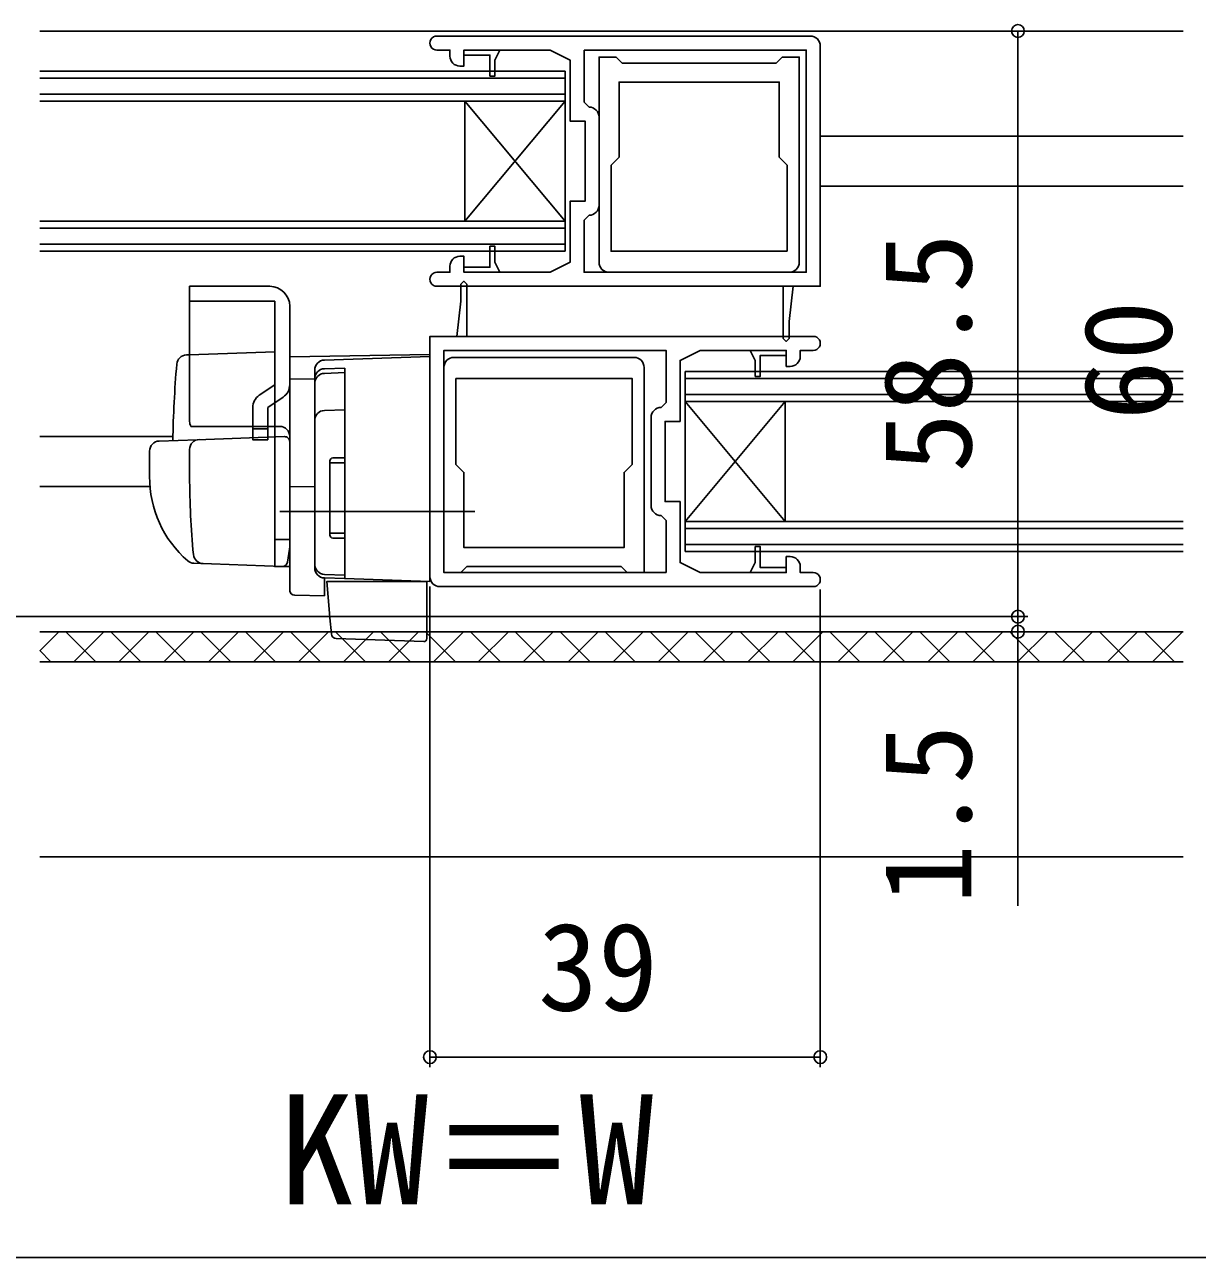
# Model space of a CAD drawing. Units: millimetres, scale not verified. Extents: x -525 to 525, y -782 to 777.
# Drawn here: x 47.8 to 164.9, y -605 to -481.9 of the extents above; entities that cross this region are included whole.
import ezdxf
from ezdxf.enums import TextEntityAlignment as Align

# ---------------------------------------------------------------- set-up
doc = ezdxf.new("R2010")
doc.units = ezdxf.units.MM
doc.header["$LTSCALE"] = 4
for name, color, linetype in [('0-2_YKK_11', 7, 'Continuous'), ('0-3_YKK_12', 2, 'Continuous'), ('0-4_YKK_13', 4, 'Continuous'), ('0-6_YKK_D', 6, 'Continuous'), ('0-8_YSS_K', 3, 'Continuous')]:
    doc.layers.add(name, color=color, linetype=linetype)
doc.styles.add('ＭＳ ゴシック', font='')
doc.styles.get('ＭＳ ゴシック').set_extended_font_data('MS Gothic')

msp = doc.modelspace()

# ---------------------------------------------------------------- linework, layer by layer
at = {"layer": '0-2_YKK_11'}
for p, q in [((126.264, -483), (88.964, -483)), ((105.164, -499.9), (105.164, -491.1)), ((106.164, -506.6), (124.164, -506.6)), ((123.564, -508), (124.564, -508)), ((91.964, -512.999), (90.964, -512.999)), ((108.664, -515.099), (90.664, -515.099)), ((110.364, -521.099), (110.364, -529.899)), ((89.264, -537.999), (126.564, -537.999))]:
    msp.add_line(p, q, dxfattribs=at)
for points in [[(88.964, -508), (123.564, -508), (123.564, -513.2), (123.864, -513.5), (124.164, -513.2), (124.164, -511.5), (124.564, -508), (127.264, -508), (127.264, -484)], [(88.964, -484.4), (90.264, -484.4), (90.264, -485)], [(91.264, -486), (91.664, -486), (91.664, -484.9), (94.264, -484.9), (94.264, -487), (94.764, -487), (94.764, -485.4), (95.264, -484.4), (100.264, -484.4), (102.264, -485.4), (102.264, -491.5), (103.764, -491.5), (103.764, -499.5), (102.264, -499.5), (102.264, -505.6), (100.264, -506.6), (95.264, -506.6), (94.764, -505.6), (94.764, -504), (94.264, -504), (94.264, -506.1), (91.664, -506.1), (91.664, -505), (91.264, -505)], [(95.264, -484.4), (91.664, -484.4), (91.664, -484.9)], [(103.664, -484.4), (125.864, -484.4), (125.864, -506.6), (103.664, -506.6), (103.664, -501.4), (104.164, -500.9)], [(104.164, -490.1), (103.664, -489.6), (103.664, -484.4)], [(125.164, -505.6), (125.164, -485.1), (123.464, -485.1), (123.164, -485.4), (122.864, -485.7), (107.464, -485.7), (107.164, -485.4), (106.864, -485.1), (105.164, -485.1), (105.164, -505.6)], [(90.264, -506), (90.264, -506.6), (88.964, -506.6)], [(95.264, -506.6), (91.664, -506.6), (91.664, -506.1)], [(126.564, -512.999), (91.964, -512.999), (91.964, -507.799), (91.664, -507.499), (91.364, -507.799), (91.364, -509.499), (90.964, -512.999), (88.264, -512.999), (88.264, -536.999)], [(111.864, -536.599), (89.664, -536.599), (89.664, -514.399), (111.864, -514.399), (111.864, -519.599), (111.364, -520.099)], [(124.264, -534.999), (123.864, -534.999), (123.864, -536.099), (121.264, -536.099), (121.264, -533.999), (120.764, -533.999), (120.764, -535.599), (120.264, -536.599), (115.264, -536.599), (113.264, -535.599), (113.264, -529.499), (111.764, -529.499), (111.764, -521.499), (113.264, -521.499), (113.264, -515.399), (115.264, -514.399), (120.264, -514.399), (120.764, -515.399), (120.764, -516.999), (121.264, -516.999), (121.264, -514.899), (123.864, -514.899), (123.864, -515.999), (124.264, -515.999)], [(120.264, -514.399), (123.864, -514.399), (123.864, -514.899)], [(125.264, -514.999), (125.264, -514.399), (126.564, -514.399)], [(89.664, -516.099), (89.664, -536.599), (91.364, -536.599), (91.664, -536.299), (91.964, -535.999), (107.364, -535.999), (107.664, -536.299), (107.964, -536.599), (109.664, -536.599), (109.664, -516.099)], [(111.364, -530.899), (111.864, -531.399), (111.864, -536.599)], [(120.264, -536.599), (123.864, -536.599), (123.864, -536.099)], [(126.564, -536.599), (125.264, -536.599), (125.264, -535.999)]]:
    msp.add_lwpolyline(points, dxfattribs=at)
for points in [[(123.964, -504.5), (106.364, -504.5), (106.364, -495.9), (107.164, -495.1), (107.164, -487.6), (123.164, -487.6), (123.164, -495.1), (123.964, -495.9)], [(90.864, -517.199), (108.464, -517.199), (108.464, -525.799), (107.664, -526.599), (107.664, -534.099), (91.664, -534.099), (91.664, -526.599), (90.864, -525.799)]]:
    msp.add_lwpolyline(points, close=True, dxfattribs=at)
for centre, radius, start, end in [((88.964, -483.7), 0.7, 89.99999, 270.00001), ((126.264, -484), 1, 0.00001, 89.99999), ((91.264, -485), 1, 180.00001, 269.99999), ((104.164, -491.1), 1, 0.00001, 89.99999), ((104.164, -499.9), 1, 270.00001, 359.99999), ((91.264, -506), 1, 90.00001, 179.99999), ((106.164, -505.6), 1, 180.00001, 269.99999), ((124.164, -505.6), 1, 270.00001, 359.99999), ((88.964, -507.3), 0.7, 89.99999, 270.00001), ((126.564, -513.699), 0.7, 269.99999, 90.00001), ((90.664, -516.099), 1, 90.00001, 179.99999), ((108.664, -516.099), 1, 0.00001, 89.99999), ((124.264, -514.999), 1, 270.00001, 359.99999), ((111.364, -521.099), 1, 90.00001, 179.99999), ((111.364, -529.899), 1, 180.00001, 269.99999), ((124.264, -535.999), 1, 0.00001, 89.99999), ((126.564, -537.299), 0.7, 269.99999, 90.00001), ((89.264, -536.999), 1, 180.00001, 269.99999)]:
    msp.add_arc(centre, radius, start, end, dxfattribs=at)
at = {"layer": '0-3_YKK_12'}
for p, q in [((49.281, -482.5), (163.5, -482.5)), ((49.281, -486.5), (101.764, -486.5)), ((49.281, -487.2), (101.764, -487.2)), ((101.764, -504.5), (101.764, -486.5)), ((49.281, -488.8), (101.764, -488.8)), ((49.281, -489.5), (101.764, -489.5)), ((91.766, -501.5), (91.764, -489.5)), ((91.764, -489.5), (101.764, -501.5)), ((91.766, -501.5), (101.764, -489.5)), ((127.264, -493), (163.5, -493)), ((127.264, -498), (163.5, -498)), ((49.281, -501.5), (101.764, -501.5)), ((49.281, -502.2), (101.764, -502.2)), ((49.281, -503.8), (101.764, -503.8)), ((49.281, -504.5), (101.764, -504.5)), ((113.764, -516.499), (163.5, -516.499)), ((113.764, -534.499), (113.764, -516.499)), ((113.764, -517.199), (163.5, -517.199)), ((113.764, -518.799), (163.5, -518.799)), ((113.764, -519.499), (163.5, -519.499)), ((123.764, -531.499), (113.764, -519.499)), ((123.764, -519.499), (113.764, -531.499)), ((123.764, -531.499), (123.764, -519.499)), ((49.281, -523), (62.592, -523)), ((49.281, -528), (60.301, -528)), ((113.764, -531.499), (163.5, -531.499)), ((113.764, -532.199), (163.5, -532.199)), ((113.764, -533.799), (163.5, -533.799)), ((113.764, -534.499), (163.5, -534.499)), ((163.5, -542.5), (49.281, -542.5))]:
    msp.add_line(p, q, dxfattribs=at)
at = {"layer": '0-4_YKK_13'}
for p, q in [((64.264, -521.5), (64.264, -508)), ((64.264, -508), (72.264, -508)), ((72.764, -509.5), (64.264, -509.5)), ((72.764, -522), (72.764, -509.5)), ((74.264, -510), (74.264, -517.827)), ((72.764, -514.552), (64.264, -514.849)), ((72.764, -514.552), (72.764, -522)), ((64.264, -514.849), (63.938, -514.86)), ((88.264, -514.8), (74.264, -515.044)), ((74.264, -515.501), (74.264, -515.489)), ((74.264, -515.701), (74.264, -515.501)), ((88.264, -515), (77.73, -515.368)), ((88.264, -537.5), (88.264, -514.8)), ((76.764, -517.232), (76.764, -516.367)), ((77.729, -516.696), (79.764, -516.625)), ((79.764, -516.167), (77.73, -516.23)), ((79.764, -519.823), (79.764, -516.167)), ((79.764, -516.625), (79.764, -525.144)), ((71.219, -518.88), (72.764, -517.827)), ((74.264, -517.273), (76.764, -517.238)), ((74.264, -517.827), (74.264, -536)), ((76.764, -517.232), (76.764, -536.132)), ((76.764, -535.773), (76.764, -517.696)), ((72.064, -520.119), (73.609, -519.066)), ((72.064, -520.119), (72.064, -522)), ((77.729, -520.396), (79.764, -520.325)), ((79.764, -520.787), (79.764, -519.823)), ((73.264, -522), (64.398, -522)), ((72.064, -523.327), (72.064, -522)), ((72.764, -522), (72.764, -523.052)), ((61.23, -523.455), (65.017, -523.323)), ((65.017, -523.323), (73.747, -523.018)), ((70.564, -522.25), (72.064, -522.25)), ((60.264, -524.454), (60.264, -527)), ((64.264, -527), (64.264, -524.297)), ((74.264, -523.517), (74.264, -534)), ((78.264, -525.444), (78.264, -532.844)), ((79.764, -525.644), (78.264, -525.644)), ((78.564, -525.144), (79.764, -525.144)), ((74.264, -527.3), (74.264, -526.7)), ((74.264, -528.3), (74.264, -527.7)), ((76.764, -528), (74.264, -528.043)), ((92.764, -530.499), (73.264, -530.499)), ((74.264, -531.3), (74.264, -530.7)), ((74.264, -532.3), (74.264, -531.7)), ((74.264, -532.3), (74.264, -531.7)), ((74.264, -532.3), (74.264, -531.7)), ((74.264, -532.3), (74.264, -534)), ((74.264, -532.3), (74.264, -534)), ((79.764, -532.644), (78.264, -532.644)), ((78.564, -533.144), (79.764, -533.144)), ((79.764, -533.144), (79.764, -536.844)), ((74.264, -533.3), (72.764, -533.3)), ((74.226, -534.254), (74.032, -535.548)), ((74.264, -534), (74.226, -534.254)), ((65.524, -535.694), (64.675, -535.665)), ((73.52, -535.974), (64.691, -535.665)), ((79.764, -536.844), (77.729, -536.773)), ((79.764, -537.203), (77.73, -537.132)), ((77.73, -537.132), (77.73, -538.917)), ((74.756, -538.865), (77.73, -538.917)), ((78.28, -541.11), (78.24, -540.654)), ((78.422, -542.727), (78.28, -541.11)), ((87.964, -541.478), (87.964, -543.189)), ((78.903, -543.183), (87.654, -543.489))]:
    msp.add_line(p, q, dxfattribs=at)
for points in [[(74.264, -528.043), (74.264, -517.273), (74.264, -515.044)], [(72.064, -523.327), (70.564, -523.327), (70.564, -522), (70.564, -520.119)], [(88.264, -537.5), (79.764, -537.203), (79.764, -536.203), (79.764, -520.787)], [(74.264, -536), (72.764, -536), (72.764, -522)], [(74.264, -538.365), (74.264, -531.353), (74.264, -528.5), (74.264, -528.043)], [(78.24, -540.654), (77.964, -537.5), (77.995, -537.5)], [(77.995, -537.5), (87.964, -537.5), (87.964, -540.842), (87.964, -541.478)]]:
    msp.add_lwpolyline(points, dxfattribs=at)
for centre, radius, start, end in [((72.264, -510), 2, 0, 90), ((177.564, -525.5), 115, 175.1492, 178.95761), ((63.973, -515.86), 1, 92, 175.1492), ((77.764, -516.367), 1, 92, 180), ((77.764, -517.229), 1, 91.97531, 180.18561), ((77.764, -517.696), 1, 92, 180), ((72.764, -517.827), 1.5, 304.28688, 0), ((72.064, -520.119), 1.5, 124.28688, 180), ((77.764, -521.396), 1, 92, 180), ((65.264, -521.5), 1, 180, 210), ((73.264, -523), 1, 0, 90), ((65.264, -524.297), 1, 92, 180), ((73.764, -523.517), 0.5, 0, 92), ((61.264, -524.454), 1, 92, 180), ((78.564, -525.444), 0.3, 90, 180), ((71.264, -527.099), 11, 179.4814, 229.17186), ((145.264, -526.988), 81, 180.00856, 185.53061), ((78.564, -532.844), 0.3, 180, 270), ((64.726, -534.666), 1, 229.17186, 268), ((65.637, -534.698), 1, 185.53061, 268), ((73.538, -535.474), 0.5, 268, 351.46923), ((77.764, -535.773), 1, 180, 268), ((77.764, -536.132), 1, 180, 268), ((74.764, -538.365), 0.5, 180, 196.57035), ((74.764, -538.365), 0.5, 180, 269), ((78.92, -542.684), 0.5, 185, 268.02699), ((87.664, -543.189), 0.3, 268, 0)]:
    msp.add_arc(centre, radius, start, end, dxfattribs=at)
at = {"layer": '0-6_YKK_D'}
for p, q in [((147.114, -482.5), (146.004, -482.5)), ((147.004, -482.5), (147.004, -541)), ((88.264, -538), (88.264, -586)), ((127.264, -538.299), (127.264, -586)), ((147.004, -541), (147.004, -538.45)), ((-27.994, -541), (148.004, -541)), ((147.004, -541), (147.004, -542.5)), ((147.004, -542.5), (147.004, -569.872)), ((127.264, -585), (88.264, -585)), ((-31.996, -605), (247.001, -605))]:
    msp.add_line(p, q, dxfattribs=at)
for centre in [(147.004, -482.5), (147.004, -541), (147.004, -541), (147.004, -542.5), (88.264, -585), (127.264, -585)]:
    msp.add_circle(centre, 0.637, dxfattribs=at)
at = {"layer": '0-8_YSS_K'}
for p, q in [((49.281, -544.419), (51.2, -542.5)), ((163.5, -542.5), (49.281, -542.5)), ((54.894, -545.5), (51.894, -542.5)), ((52.691, -545.5), (55.69, -542.5)), ((59.384, -545.5), (56.385, -542.5)), ((57.181, -545.5), (60.181, -542.5)), ((63.874, -545.5), (60.875, -542.5)), ((61.671, -545.5), (64.671, -542.5)), ((68.364, -545.5), (65.365, -542.5)), ((66.161, -545.5), (69.161, -542.5)), ((72.855, -545.5), (69.855, -542.5)), ((70.651, -545.5), (73.651, -542.5)), ((77.345, -545.5), (74.345, -542.5)), ((75.141, -545.5), (78.141, -542.5)), ((81.835, -545.5), (78.835, -542.5)), ((79.632, -545.5), (82.631, -542.5)), ((86.325, -545.5), (83.325, -542.5)), ((84.122, -545.5), (87.121, -542.5)), ((90.815, -545.5), (87.815, -542.5)), ((88.612, -545.5), (91.611, -542.5)), ((95.305, -545.5), (92.306, -542.5)), ((93.102, -545.5), (96.102, -542.5)), ((99.795, -545.5), (96.796, -542.5)), ((97.592, -545.5), (100.592, -542.5)), ((104.285, -545.5), (101.286, -542.5)), ((102.082, -545.5), (105.082, -542.5)), ((108.776, -545.5), (105.776, -542.5)), ((106.572, -545.5), (109.572, -542.5)), ((113.266, -545.5), (110.266, -542.5)), ((111.062, -545.5), (114.062, -542.5)), ((117.756, -545.5), (114.756, -542.5)), ((115.553, -545.5), (118.552, -542.5)), ((122.246, -545.5), (119.246, -542.5)), ((120.043, -545.5), (123.042, -542.5)), ((126.736, -545.5), (123.736, -542.5)), ((124.533, -545.5), (127.533, -542.5)), ((131.226, -545.5), (128.227, -542.5)), ((129.023, -545.5), (132.023, -542.5)), ((135.716, -545.5), (132.717, -542.5)), ((133.513, -545.5), (136.513, -542.5)), ((140.207, -545.5), (137.207, -542.5)), ((138.003, -545.5), (141.003, -542.5)), ((144.697, -545.5), (141.697, -542.5)), ((142.493, -545.5), (145.493, -542.5)), ((149.187, -545.5), (146.187, -542.5)), ((146.983, -545.5), (149.983, -542.5)), ((153.677, -545.5), (150.677, -542.5)), ((151.474, -545.5), (154.473, -542.5)), ((158.167, -545.5), (155.167, -542.5)), ((155.964, -545.5), (158.963, -542.5)), ((162.657, -545.5), (159.657, -542.5)), ((160.454, -545.5), (163.454, -542.5)), ((50.404, -545.5), (49.281, -544.377)), ((49.281, -545.5), (163.5, -545.5)), ((163.5, -565), (49.281, -565))]:
    msp.add_line(p, q, dxfattribs=at)

# ---------------------------------------------------------------- texts
at = {"layer": '0-6_YKK_D', "style": 'ＭＳ ゴシック'}
for s, p in [('58.5', (145.004, -526.613)), ('60', (165.004, -521.398)), ('1.5', (145.004, -569.713))]:
    msp.add_text(s, height=8.798, rotation=90, dxfattribs=at).set_placement(p, align=Align.BOTTOM_LEFT)
for s, height, p in [('39', 8.798, (99.071, -583)), ('KW＝W', 11, (73.199, -603))]:
    msp.add_text(s, height=height, dxfattribs=at).set_placement(p, align=Align.BOTTOM_LEFT)

doc.saveas('drawing.dxf')
